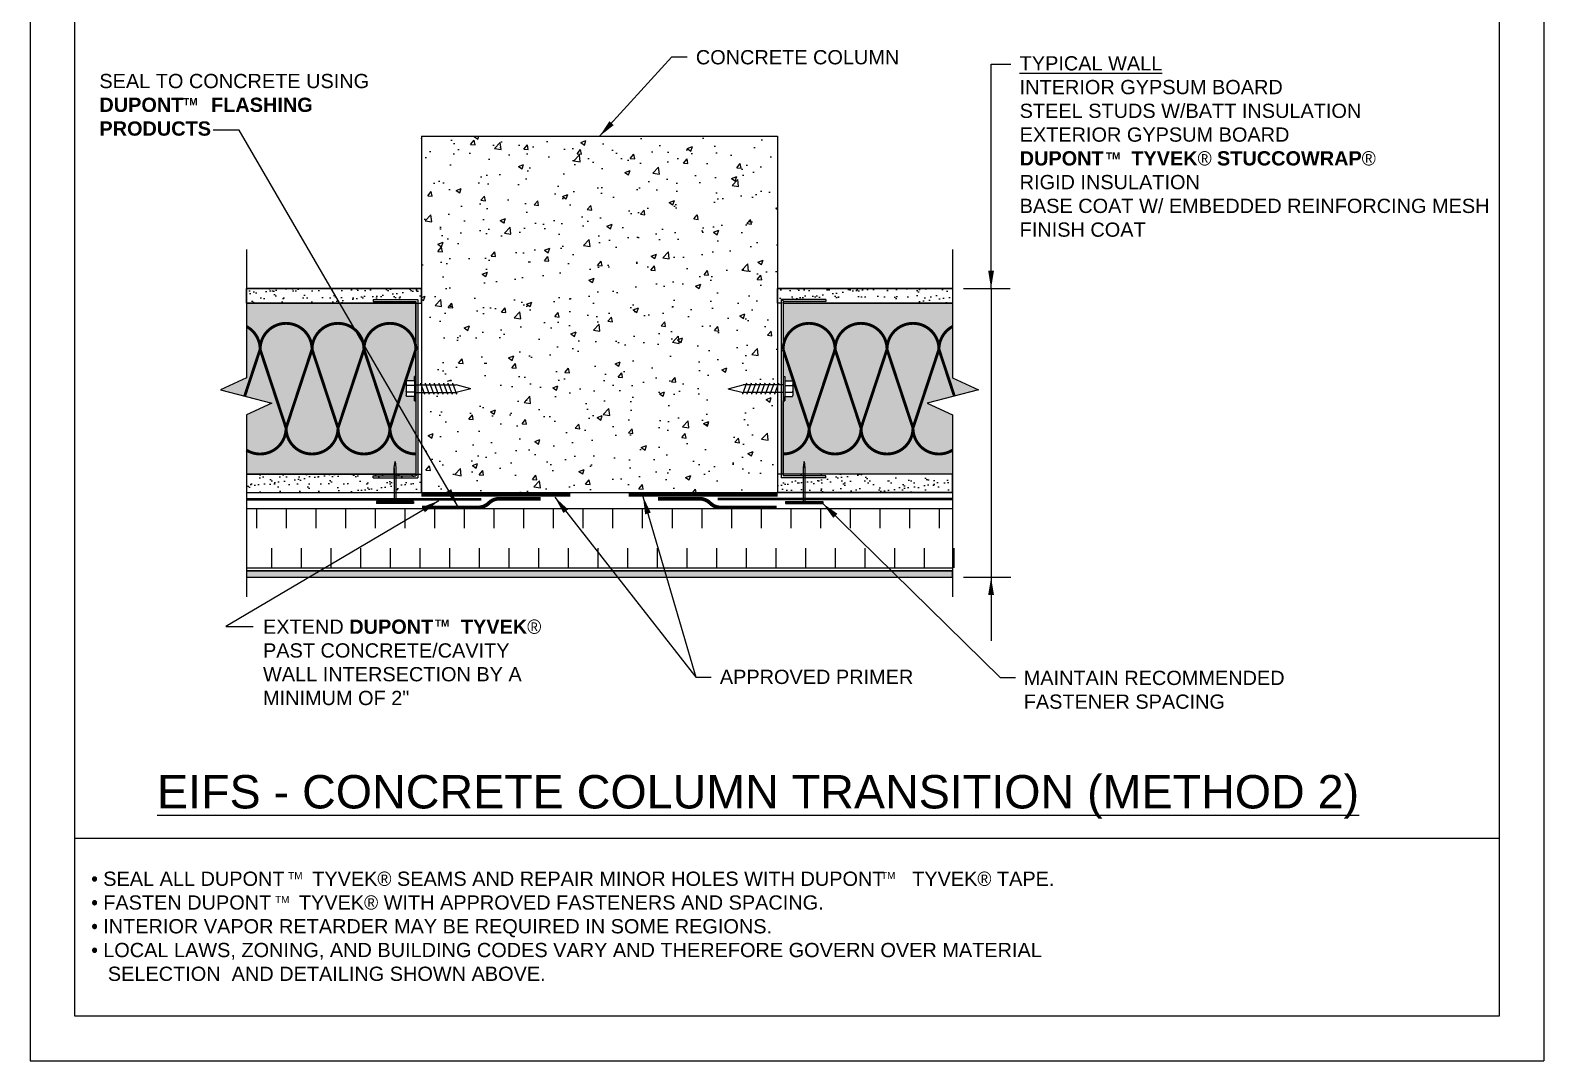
# Model space of a CAD drawing. Extents: x -77 to 51, y 0 to 66.
# Drawn here: x 0 to 51, y -0.2 to 34.5 of the extents above; entities that cross this region are included whole.
import ezdxf

# ---------------------------------------------------------------- set-up
doc = ezdxf.new("R2010")
doc.units = 0
doc.header["$LTSCALE"] = 1.5
doc.header["$MEASUREMENT"] = 0
doc.linetypes.add('CENTER', pattern=[2, 1.25, -0.25, 0.25, -0.25])
doc.linetypes.add('DASHED', pattern=[0.75, 0.5, -0.25])
doc.layers.get('DEFPOINTS').update_dxf_attribs({"linetype": 'CONTINUOUS'})
for name, color, linetype in [('CLADDING', 252, 'CONTINUOUS'), ('DUPONT_FLASHING', 253, 'CENTER'), ('INSULATION', 40, 'CONTINUOUS'), ('PRIMER', 72, 'CONTINUOUS'), ('RIGID_INSULATION', 191, 'CONTINUOUS'), ('STRUCTURE', 252, 'CONTINUOUS'), ('STRUCTURE_SHADING', 254, 'CONTINUOUS'), ('TEXT', 7, 'CONTINUOUS'), ('TYVEK', 160, 'DASHED'), ('VAPOURBARRIER', 114, 'CENTER'), ('W', 7, 'CONTINUOUS')]:
    doc.layers.add(name, color=color, linetype=linetype)
doc.styles.add('DETAILS', font='sanss___.ttf', dxfattribs={"height": 1})
doc.dimstyles.new('TYVEKDETAILS', dxfattribs={"dimscale": 6, "dimtxt": 1.5, "dimasz": 0.1, "dimexe": 0.75, "dimexo": 0.75, "dimgap": 0.75, "dimtad": 0, "dimtih": 1, "dimtoh": 1, "dimdec": 4, "dimzin": 0, "dimtxsty": 'DETAILS', "dimcen": 0.0625, "dimazin": 3, "dimtfac": 1, "dimtdec": 4, "dimtofl": 0, "dimtmove": 0, "dimatfit": 3, "dimtolj": 1, "dimtzin": 0})
pattern_1 = [(37.5, (47.06708, 12.13417), (-0.0157483, 0.481706), [0, -0.38, 0, -0.425, 0, -0.40625]), (7.5, (47.0671, 12.1342), (0.442444, 0.705537), [0, -0.205, 0, -0.3425, 0, -0.13125]), (327.5, (46.75958, 12.13417), (0.7785355, 0.0014148), [0, -0.125, 0, -0.45, 0, -0.5875]), (317.5, (46.7596, 12.1342), (0.751532, 0.219419), [0, -0.0625, 0, -0.295, 0, -0.3375])]

# ---------------------------------------------------------------- blocks, each defined once
blk = doc.blocks.new('A$C717F1283')
at = {"layer": 'STRUCTURE'}
for p, q in [((1.343, 1.25), (1.343, 0)), ((1.343, 1.25), (1.406, 1.25)), ((1.375, 1.25), (1.375, 0)), ((1.406, 1.25), (1.406, 0)), ((0, 0.63), (0.208, 0.662)), ((0.208, 0.599), (0, 0.63)), ((0.208, 0.662), (1.343, 0.662)), ((0.208, 0.599), (1.343, 0.599)), ((1.343, 0), (1.406, 0))]:
    blk.add_line(p, q, dxfattribs=at)

msp = doc.modelspace()

# ---------------------------------------------------------------- hatches: boundary and pattern name
at = {"layer": 'CLADDING', "linetype": 'CONTINUOUS'}
h = msp.add_hatch(dxfattribs=at)
h.set_pattern_fill('AR-SAND', color=256, scale=0.25, style=0)
h.set_pattern_definition(pattern_1)
edge = h.paths.add_edge_path()
edge.add_line((7.285, 25.854), (13.183, 25.854))
edge.add_line((13.183, 25.854), (13.183, 25.354))
edge.add_line((12.995, 25.354), (7.285, 25.354))
edge.add_line((7.285, 25.354), (7.285, 25.854))
h = msp.add_hatch(dxfattribs=at)
h.set_pattern_fill('AR-SAND', color=256, scale=0.25, style=0)
h.set_pattern_definition(pattern_1)
edge = h.paths.add_edge_path()
edge.add_line((25.183, 25.854), (31.08, 25.854))
edge.add_line((31.08, 25.854), (31.08, 25.354))
edge.add_line((31.08, 25.354), (25.37, 25.354))
edge.add_line((25.183, 25.354), (25.183, 25.854))
h = msp.add_hatch(dxfattribs=at)
h.set_pattern_fill('AR-SAND', color=256, scale=0.25, style=0)
h.set_pattern_definition(pattern_1)
h.paths.add_polyline_path([(7.285, 19.604), (7.285, 18.979), (13.183, 18.979), (13.183, 19.604)])
h = msp.add_hatch(dxfattribs=at)
h.set_pattern_fill('AR-SAND', color=256, scale=0.25, style=0)
h.set_pattern_definition([(37.5, (108.73805, 9.50013), (-0.0157483, 0.481706), [0, -0.38, 0, -0.425, 0, -0.40625]), (7.5, (108.73805, 9.5001), (0.442444, 0.7055365), [0, -0.205, 0, -0.3425, 0, -0.13125]), (327.5, (108.43055, 9.50013), (0.7785355, 0.0014148), [0, -0.125, 0, -0.45, 0, -0.5875]), (317.5, (108.43055, 9.5001), (0.7515317, 0.219419), [0, -0.0625, 0, -0.295, 0, -0.3375])])
h.paths.add_polyline_path([(31.08, 18.979), (31.08, 19.604), (25.37, 19.604), (25.37, 19.541), (26.808, 19.541), (26.808, 19.479), (25.308, 19.479), (25.308, 19.604), (25.183, 19.604), (25.183, 18.979)])
at = {"layer": 'CLADDING'}
h = msp.add_hatch(dxfattribs=at)
h.set_pattern_fill('DOTS', color=256, scale=2, angle=-90, style=0)
h.set_pattern_definition([(270, (47.06708, 12.13417), (0.125, -0.0625), [0, -0.125])])
h.paths.add_polyline_path([(31.08, 16.347), (7.285, 16.347), (7.285, 16.126), (31.08, 16.126)])
at = {"layer": 'STRUCTURE', "linetype": 'CONTINUOUS'}
h = msp.add_hatch(dxfattribs=at)
h.set_pattern_fill('AR-CONC', color=256, scale=0.25, style=0)
h.set_pattern_definition([(50, (46.6494, 11.2668), (1.79315, -0.15688), [0.1875, -2.0625]), (355, (46.6494, 11.2668), (-0.34688, 1.88048), [0.15, -1.65]), (100.4514, (46.7989, 11.2538), (1.44627, 1.7236), [0.15935, -1.752855]), (46.184, (46.6494, 11.7668), (2.6681, -0.4138), [0.28125, -3.09375]), (96.6356, (46.8718, 11.7324), (2.33666, 2.4353), [0.23903, -2.62928]), (351.184, (46.6494, 11.7668), (2.33665, 2.4353), [0.225, -2.475]), (21, (46.8994, 11.6418), (1.49227, -1.00655), [0.1875, -2.0625]), (326, (46.8994, 11.6418), (0.60829, 1.812875), [0.15, -1.65]), (71.4514, (47.0238, 11.558), (2.10056, 0.80633), [0.15935, -1.752855]), (37.5, (46.6494, 11.26685), (0.0304, 0.832235), [0, -1.63, 0, -1.675, 0, -1.65625]), (7.5, (46.6494, 11.26685), (0.657674, 0.98603), [0, -0.955, 0, -1.5925, 0, -0.63125]), (327.5, (46.0919, 11.26685), (1.334556, -0.056387), [0, -0.625, 0, -1.95, 0, -2.5875]), (317.5, (45.8419, 11.2668), (1.457965, 0.250262), [0, -0.8125, 0, -1.295, 0, -1.8375])])
h.paths.add_polyline_path([(25.183, 30.979), (13.183, 30.979), (13.183, 22.729), (15.663, 22.729), (15.663, 22.229), (13.183, 22.229), (13.183, 18.979), (25.183, 18.979), (25.183, 22.229), (22.702, 22.229), (22.702, 22.729), (25.183, 22.729)])
at = {"layer": 'STRUCTURE_SHADING', "linetype": 'CONTINUOUS'}
h = msp.add_hatch(color=256, dxfattribs=at)
edge = h.paths.add_edge_path()
edge.add_line((12.995, 25.354), (7.285, 25.354))
edge.add_line((7.285, 25.354), (7.285, 22.839))
edge.add_line((7.285, 22.839), (6.411, 22.436))
edge.add_line((6.411, 22.436), (8.142, 21.992))
edge.add_line((8.142, 21.992), (7.285, 21.597))
edge.add_line((7.285, 21.597), (7.285, 19.604))
edge.add_line((7.285, 19.604), (12.261, 19.604))
edge.add_line((12.261, 19.604), (12.261, 19.813))
edge.add_line((12.261, 19.813), (12.292, 20.021))
edge.add_line((12.292, 20.021), (12.323, 19.813))
edge.add_line((12.323, 19.813), (12.323, 19.604))
edge.add_line((12.323, 19.604), (12.995, 19.604))
edge.add_line((12.995, 19.604), (12.995, 22.066))
edge.add_line((12.995, 22.066), (12.943, 22.066))
edge.add_line((12.943, 22.066), (12.943, 22.216))
edge.add_line((12.943, 22.216), (12.696, 22.216))
edge.add_arc((12.696, 22.246), 0.03, 180, 270, ccw=False)
edge.add_line((12.666, 22.246), (12.666, 22.711))
edge.add_arc((12.696, 22.711), 0.03, 90, 180, ccw=False)
edge.add_line((12.696, 22.741), (12.943, 22.741))
edge.add_line((12.943, 22.741), (12.943, 22.891))
edge.add_line((12.943, 22.891), (12.995, 22.891))
edge.add_line((12.995, 22.891), (12.995, 25.354))
h = msp.add_hatch(color=256, dxfattribs=at)
edge = h.paths.add_edge_path()
edge.add_line((25.37, 25.354), (31.08, 25.354))
edge.add_line((31.08, 25.354), (31.08, 22.839))
edge.add_line((31.08, 22.839), (31.954, 22.436))
edge.add_line((31.954, 22.436), (30.223, 21.992))
edge.add_line((30.223, 21.992), (31.08, 21.597))
edge.add_line((31.08, 21.597), (31.08, 19.604))
edge.add_line((31.08, 19.604), (26.104, 19.604))
edge.add_line((26.104, 19.604), (26.104, 19.813))
edge.add_line((26.104, 19.813), (26.073, 20.021))
edge.add_line((26.073, 20.021), (26.042, 19.813))
edge.add_line((26.042, 19.813), (26.042, 19.604))
edge.add_line((26.042, 19.604), (25.37, 19.604))
edge.add_line((25.37, 19.604), (25.37, 22.066))
edge.add_line((25.37, 22.066), (25.422, 22.066))
edge.add_line((25.422, 22.066), (25.422, 22.216))
edge.add_line((25.422, 22.216), (25.669, 22.216))
edge.add_arc((25.669, 22.246), 0.03, 270, 360)
edge.add_line((25.699, 22.246), (25.699, 22.711))
edge.add_arc((25.669, 22.711), 0.03, 360, 450)
edge.add_line((25.669, 22.741), (25.422, 22.741))
edge.add_line((25.422, 22.741), (25.422, 22.891))
edge.add_line((25.422, 22.891), (25.37, 22.891))
edge.add_line((25.37, 22.891), (25.37, 25.354))

# ---------------------------------------------------------------- linework, layer by layer
at = {"layer": 'CLADDING'}
for p, q in [((7.285, 16.347), (31.08, 16.347)), ((7.285, 16.126), (31.08, 16.126))]:
    msp.add_line(p, q, dxfattribs=at)
at = {"layer": 'DEFPOINTS'}
for p, q in [((0, 65.845), (0, -0.155)), ((51, 65.845), (51, -0.155)), ((0, -0.155), (51, -0.155))]:
    msp.add_line(p, q, dxfattribs=at)
at = {"layer": 'DUPONT_FLASHING'}
for points in [[(17.203, 18.772, 0.125, 0.125, 0), (15.804, 18.772, 0.125, 0.125, 0.198912), (15.45, 18.625, 0.125, 0.125, -0.198912), (15.097, 18.479, 0.125, 0.125, 0), (13.203, 18.479, 0, 0, 0)], [(21.156, 18.772, 0.125, 0.125, 0), (22.555, 18.772, 0.125, 0.125, -0.198912), (22.909, 18.625, 0.125, 0.125, 0.198912), (23.262, 18.479, 0.125, 0.125, 0), (25.156, 18.479, 0, 0, 0)]]:
    msp.add_lwpolyline(points, format="xyseb", dxfattribs=at)
at = {"layer": 'INSULATION', "const_width": 0.0975}
for points in [[(7.745, 23.804, 0.275833), (7.285, 24.574, 0.275833)], [(9.495, 23.804, 1), (7.745, 23.804), (8.62, 21.154)], [(11.245, 23.804, 1), (9.495, 23.804), (10.37, 21.154)], [(12.995, 23.804, 1), (11.245, 23.804), (12.12, 21.154)], [(25.37, 23.804, -1), (27.12, 23.804), (26.245, 21.154)], [(27.12, 23.804, -1), (28.87, 23.804), (27.995, 21.154)], [(28.87, 23.804, -1), (30.62, 23.804), (29.745, 21.154)], [(30.62, 23.804, -0.275833), (31.08, 24.574, -0.275833)], [(9.495, 23.804), (8.62, 21.154, 1), (10.37, 21.154)], [(11.245, 23.804), (10.37, 21.154, 1), (12.12, 21.154)], [(12.995, 23.804), (12.12, 21.154, 0.414214), (12.995, 20.279)], [(25.37, 23.804), (26.245, 21.154, -0.414214), (25.37, 20.279)], [(27.12, 23.804), (27.995, 21.154, -1), (26.245, 21.154)], [(28.87, 23.804), (29.745, 21.154, -1), (27.995, 21.154)], [(7.285, 20.409, 0.587351), (8.62, 21.154)], [(31.08, 20.409, -0.587351), (29.745, 21.154)]]:
    msp.add_lwpolyline(points, format="xyb", dxfattribs=at)
for points in [[(7.745, 23.804), (7.225, 22.228)], [(30.62, 23.804), (31.14, 22.228)]]:
    msp.add_lwpolyline(points, dxfattribs=at)
at = {"layer": 'PRIMER', "linetype": 'CONTINUOUS', "const_width": 0.125}
for points in [[(13.183, 18.901), (18.203, 18.901)], [(20.163, 18.901), (25.183, 18.901)]]:
    msp.add_lwpolyline(points, dxfattribs=at)
at = {"layer": 'RIGID_INSULATION', "linetype": 'CONTINUOUS'}
for p, q in [((7.285, 18.446), (31.08, 18.446)), ((7.625, 18.446), (7.625, 17.779)), ((8.625, 18.446), (8.625, 17.779)), ((9.625, 18.446), (9.625, 17.779)), ((10.625, 18.446), (10.625, 17.779)), ((10.625, 18.446), (10.625, 17.779)), ((11.625, 18.446), (11.625, 17.779)), ((12.625, 18.446), (12.625, 17.779)), ((13.625, 18.446), (13.625, 17.779)), ((14.625, 18.446), (14.625, 17.779)), ((15.625, 18.446), (15.625, 17.779)), ((16.625, 18.446), (16.625, 17.779)), ((16.625, 18.446), (16.625, 17.779)), ((17.625, 18.446), (17.625, 17.779)), ((18.625, 18.446), (18.625, 17.779)), ((19.625, 18.446), (19.625, 17.779)), ((20.625, 18.446), (20.625, 17.779)), ((21.625, 18.446), (21.625, 17.779)), ((22.625, 18.446), (22.625, 17.779)), ((22.625, 18.446), (22.625, 17.779)), ((23.625, 18.446), (23.625, 17.779)), ((24.625, 18.446), (24.625, 17.779)), ((25.625, 18.446), (25.625, 17.779)), ((26.625, 18.446), (26.625, 17.779)), ((27.625, 18.446), (27.625, 17.779)), ((28.625, 18.446), (28.625, 17.779)), ((28.625, 18.446), (28.625, 17.779)), ((29.625, 18.446), (29.625, 17.779)), ((30.625, 18.446), (30.625, 17.779)), ((8.125, 17.112), (8.125, 16.446)), ((9.125, 17.112), (9.125, 16.446)), ((10.125, 17.112), (10.125, 16.446)), ((11.125, 17.112), (11.125, 16.446)), ((11.125, 17.112), (11.125, 16.446)), ((12.125, 17.112), (12.125, 16.446)), ((13.125, 17.112), (13.125, 16.446)), ((14.125, 17.112), (14.125, 16.446)), ((15.125, 17.112), (15.125, 16.446)), ((16.125, 17.112), (16.125, 16.446)), ((17.125, 17.112), (17.125, 16.446)), ((17.125, 17.112), (17.125, 16.446)), ((18.125, 17.112), (18.125, 16.446)), ((19.125, 17.112), (19.125, 16.446)), ((20.125, 17.112), (20.125, 16.446)), ((21.125, 17.112), (21.125, 16.446)), ((22.125, 17.112), (22.125, 16.446)), ((23.125, 17.112), (23.125, 16.446)), ((23.125, 17.112), (23.125, 16.446)), ((24.125, 17.112), (24.125, 16.446)), ((25.125, 17.112), (25.125, 16.446)), ((26.125, 17.112), (26.125, 16.446)), ((27.125, 17.112), (27.125, 16.446)), ((28.125, 17.112), (28.125, 16.446)), ((29.125, 17.112), (29.125, 16.446)), ((29.125, 17.112), (29.125, 16.446)), ((30.125, 17.112), (30.125, 16.446)), ((31.125, 17.112), (31.125, 16.446)), ((7.285, 16.446), (31.08, 16.446))]:
    msp.add_line(p, q, dxfattribs=at)
at = {"layer": 'STRUCTURE'}
for p, q in [((13.183, 30.979), (13.183, 18.979)), ((25.183, 30.979), (25.183, 18.979)), ((7.285, 27.17), (7.285, 22.839)), ((31.08, 27.17), (31.08, 22.839)), ((7.285, 25.854), (13.183, 25.854)), ((13.183, 25.854), (7.285, 25.854)), ((7.285, 25.854), (13.183, 25.854)), ((7.285, 25.354), (7.285, 25.854)), ((13.183, 25.354), (13.183, 25.854)), ((13.183, 25.854), (13.183, 25.354)), ((31.08, 25.854), (25.183, 25.854)), ((25.183, 25.854), (31.08, 25.854)), ((25.183, 25.354), (25.183, 25.854)), ((31.08, 25.854), (31.08, 25.354)), ((7.285, 25.354), (13.183, 25.354)), ((12.995, 25.354), (7.285, 25.354)), ((12.995, 25.354), (7.285, 25.354)), ((7.285, 25.354), (7.285, 22.839)), ((11.558, 25.479), (13.058, 25.479)), ((11.558, 25.479), (11.558, 25.416)), ((11.558, 25.416), (12.995, 25.416)), ((12.995, 25.416), (12.995, 19.541)), ((12.995, 22.891), (12.995, 25.354)), ((13.058, 25.479), (13.058, 19.479)), ((13.183, 25.354), (13.183, 19.604)), ((25.183, 25.354), (25.183, 19.604)), ((25.308, 25.479), (25.308, 19.479)), ((26.808, 25.479), (25.308, 25.479)), ((25.37, 25.416), (25.37, 19.541)), ((26.808, 25.416), (25.37, 25.416)), ((25.37, 25.354), (25.37, 22.891)), ((31.08, 25.354), (25.37, 25.354)), ((26.808, 25.479), (26.808, 25.416)), ((31.08, 25.354), (31.08, 22.839)), ((7.285, 22.839), (6.411, 22.436)), ((12.943, 22.741), (12.943, 22.891)), ((12.943, 22.891), (12.995, 22.891)), ((12.995, 22.61), (14.347, 22.61)), ((14.842, 22.479), (14.347, 22.61)), ((14.842, 22.479), (14.347, 22.347)), ((23.523, 22.479), (24.018, 22.61)), ((23.523, 22.479), (24.018, 22.347)), ((25.37, 22.61), (24.018, 22.61)), ((25.422, 22.891), (25.422, 22.741)), ((25.422, 22.741), (25.669, 22.741)), ((31.08, 22.839), (31.954, 22.436)), ((6.411, 22.436), (8.142, 21.992)), ((8.142, 21.992), (7.285, 21.597)), ((12.943, 22.066), (12.943, 22.216)), ((12.995, 22.066), (12.943, 22.066)), ((12.995, 22.347), (14.347, 22.347)), ((12.995, 22.066), (12.995, 19.604)), ((25.37, 22.347), (24.018, 22.347)), ((25.37, 19.604), (25.37, 22.066)), ((25.37, 22.066), (25.422, 22.066)), ((25.422, 22.066), (25.422, 22.216)), ((25.422, 22.216), (25.669, 22.216)), ((31.954, 22.436), (30.223, 21.992)), ((30.223, 21.992), (31.08, 21.597)), ((7.285, 21.597), (7.285, 19.604)), ((31.08, 21.597), (31.08, 19.604)), ((12.261, 19.813), (12.292, 20.021)), ((12.292, 20.021), (12.323, 19.813)), ((26.057, 19.917), (26.042, 19.813)), ((26.073, 20.021), (26.057, 19.917)), ((26.073, 20.021), (26.104, 19.813)), ((12.995, 19.604), (7.285, 19.604)), ((7.285, 19.604), (7.285, 18.979)), ((12.261, 19.604), (7.285, 19.604)), ((11.558, 19.541), (12.995, 19.541)), ((11.558, 19.479), (11.558, 19.541)), ((11.558, 19.479), (13.058, 19.479)), ((12.261, 19.604), (12.261, 19.813)), ((12.323, 19.813), (12.323, 19.604)), ((12.995, 19.604), (12.323, 19.604)), ((13.183, 18.979), (13.183, 19.604)), ((25.183, 19.604), (25.183, 18.979)), ((26.808, 19.479), (25.308, 19.479)), ((26.042, 19.604), (25.37, 19.604)), ((26.808, 19.541), (25.37, 19.541)), ((26.042, 19.813), (26.042, 19.604)), ((26.104, 19.813), (26.104, 19.604)), ((31.08, 19.604), (26.104, 19.604)), ((26.808, 19.479), (26.808, 19.541)), ((31.08, 18.979), (31.08, 19.604)), ((7.285, 18.979), (13.183, 18.979)), ((7.285, 18.979), (13.183, 18.979)), ((7.285, 18.892), (7.285, 15.473)), ((31.08, 18.979), (25.183, 18.979)), ((25.183, 18.979), (31.08, 18.979)), ((31.08, 18.892), (31.08, 15.473)), ((7.285, 16.347), (7.285, 16.126)), ((31.08, 16.347), (7.285, 16.347)), ((31.08, 16.126), (31.08, 16.347)), ((7.285, 16.126), (31.08, 16.126))]:
    msp.add_line(p, q, dxfattribs=at)
at = {"layer": 'STRUCTURE', "linetype": 'CONTINUOUS'}
for p, q in [((13.183, 30.979), (25.183, 30.979)), ((13.058, 25.354), (13.183, 25.354)), ((25.308, 25.354), (25.183, 25.354)), ((13.148, 22.666), (13.287, 22.291)), ((13.148, 22.666), (13.148, 22.61)), ((13.302, 22.666), (13.441, 22.291)), ((13.302, 22.666), (13.302, 22.61)), ((13.457, 22.666), (13.596, 22.291)), ((13.457, 22.666), (13.457, 22.61)), ((13.611, 22.666), (13.75, 22.291)), ((13.611, 22.666), (13.611, 22.61)), ((13.766, 22.666), (13.905, 22.291)), ((13.766, 22.666), (13.766, 22.61)), ((13.92, 22.666), (14.059, 22.291)), ((13.92, 22.666), (13.92, 22.61)), ((14.075, 22.666), (14.214, 22.291)), ((14.075, 22.666), (14.075, 22.61)), ((14.229, 22.666), (14.368, 22.291)), ((14.229, 22.666), (14.229, 22.61)), ((24.136, 22.666), (23.997, 22.291)), ((24.136, 22.666), (23.997, 22.291)), ((24.136, 22.666), (24.136, 22.61)), ((24.136, 22.666), (24.136, 22.61)), ((24.29, 22.666), (24.151, 22.291)), ((24.29, 22.666), (24.29, 22.61)), ((24.445, 22.666), (24.306, 22.291)), ((24.445, 22.666), (24.445, 22.61)), ((24.599, 22.666), (24.46, 22.291)), ((24.599, 22.666), (24.599, 22.61)), ((24.754, 22.666), (24.615, 22.291)), ((24.754, 22.666), (24.754, 22.61)), ((24.908, 22.666), (24.769, 22.291)), ((24.908, 22.666), (24.908, 22.61)), ((25.063, 22.666), (24.924, 22.291)), ((25.063, 22.666), (25.063, 22.61)), ((25.217, 22.666), (25.078, 22.291)), ((25.217, 22.666), (25.217, 22.61)), ((13.287, 22.347), (13.287, 22.291)), ((13.441, 22.347), (13.441, 22.291)), ((13.596, 22.347), (13.596, 22.291)), ((13.75, 22.347), (13.75, 22.291)), ((13.905, 22.347), (13.905, 22.291)), ((14.059, 22.347), (14.059, 22.291)), ((14.214, 22.347), (14.214, 22.291)), ((14.368, 22.347), (14.368, 22.291)), ((23.997, 22.347), (23.997, 22.291)), ((23.997, 22.347), (23.997, 22.291)), ((24.151, 22.347), (24.151, 22.291)), ((24.306, 22.347), (24.306, 22.291)), ((24.46, 22.347), (24.46, 22.291)), ((24.615, 22.347), (24.615, 22.291)), ((24.769, 22.347), (24.769, 22.291)), ((24.924, 22.347), (24.924, 22.291)), ((25.078, 22.347), (25.078, 22.291)), ((13.183, 18.979), (25.183, 18.979))]:
    msp.add_line(p, q, dxfattribs=at)
at = {"layer": 'STRUCTURE'}
for points in [[(12.995, 25.354), (7.285, 25.354)], [(25.37, 25.354), (31.08, 25.354)], [(12.995, 22.891), (12.943, 22.891), (12.943, 22.066), (12.995, 22.066)], [(25.37, 22.891), (25.422, 22.891), (25.422, 22.066), (25.37, 22.066)], [(7.285, 21.597), (7.285, 18.892)], [(31.08, 21.597), (31.08, 18.892)], [(7.285, 19.604), (13.183, 19.604)], [(31.08, 19.604), (25.183, 19.604)]]:
    msp.add_lwpolyline(points, dxfattribs=at)
for points in [[(12.943, 22.741), (12.696, 22.741, 0.414214), (12.666, 22.711), (12.666, 22.246)], [(12.666, 22.621, 0.414214), (12.696, 22.591)], [(12.943, 22.591), (12.696, 22.591, 0.414214), (12.666, 22.561)], [(25.422, 22.741), (25.669, 22.741, -0.414214), (25.699, 22.711), (25.699, 22.246)], [(25.422, 22.591), (25.669, 22.591, -0.414214), (25.699, 22.561)], [(25.699, 22.621, -0.414214), (25.669, 22.591)], [(12.943, 22.366), (12.696, 22.366, -0.414214), (12.666, 22.396)], [(12.943, 22.216), (12.696, 22.216, -0.414214), (12.666, 22.246)], [(25.422, 22.366), (25.669, 22.366, 0.414214), (25.699, 22.396)], [(25.422, 22.216), (25.669, 22.216, 0.414214), (25.699, 22.246)]]:
    msp.add_lwpolyline(points, format="xyb", dxfattribs=at)
for centre, start, end in [((12.696, 22.336), 90, 180), ((25.669, 22.336), 0, 90)]:
    msp.add_arc(centre, 0.03, start, end, dxfattribs=at)
at = {"layer": 'TEXT'}
for p, q in [((31.452, 25.854), (33.021, 25.854)), ((32.377, 25.854), (32.377, 13.982)), ((31.452, 16.126), (33.041, 16.126))]:
    msp.add_line(p, q, dxfattribs=at)
at = {"layer": 'TYVEK', "color": 23, "const_width": 0.09}
for points in [[(15.203, 18.753), (7.285, 18.753)], [(31.08, 18.763), (23.163, 18.763)]]:
    msp.add_lwpolyline(points, dxfattribs=at)
at = {"layer": 'VAPOURBARRIER', "linetype": 'CONTINUOUS'}
for p, q in [((25.37, 25.354), (31.08, 25.354)), ((25.37, 22.891), (25.422, 22.891)), ((31.08, 21.597), (31.08, 19.517)), ((26.089, 19.917), (26.073, 20.021)), ((26.042, 19.604), (25.37, 19.604)), ((31.08, 19.604), (26.104, 19.604))]:
    msp.add_line(p, q, dxfattribs=at)
at = {"layer": 'W', "color": 7}
msp.add_line((1.5, 7.345), (49.5, 7.345), dxfattribs=at)
msp.add_line((1.5, 7.345), (49.5, 7.345), dxfattribs=at)
at = {"layer": 'W'}
msp.add_lwpolyline([(1.5, 64.345), (49.5, 64.345), (49.5, 1.345), (1.5, 1.345)], close=True, dxfattribs=at)

# ---------------------------------------------------------------- block references
at = {"layer": 'STRUCTURE_SHADING', "linetype": 'CONTINUOUS', "rotation": 270}
msp.add_blockref('A$C717F1283', (11.662, 20.021), dxfattribs=at)
at = {"layer": 'STRUCTURE_SHADING', "linetype": 'CONTINUOUS', "xscale": -1, "rotation": 90}
msp.add_blockref('A$C717F1283', (26.703, 20.021), dxfattribs=at)

# ---------------------------------------------------------------- texts
at = {"layer": 'TEXT', "style": 'DETAILS'}
for s, insert, char_height, width, attachment_point in [('CONCRETE COLUMN', (22.429, 33.882), 0.48, 10.15656, 1), ('{\\fArial|b0|i0|c0|p34;\\LTYPICAL WALL\\P}INTERIOR GYPSUM BOARD\\PSTEEL STUDS W/BATT INSULATION\\PEXTERIOR GYPSUM BOARD\\P{\\fSansSerif|b1|i0|c2|p2;DUPONT     TYVEK\\fSymbol|b0|i0|c2|p18;â \\fSansSerif|b1|i0|c2|p2;STUCCOWRAP\\fSymbol|b0|i0|c2|p18;â}\\PRIGID INSULATION\\PBASE COAT W/ EMBEDDED REINFORCING MESH FINISH COAT', (33.34, 33.677), 0.48, 17.52022, 1), ('SEAL TO CONCRETE USING {\\fSansSerif|b1|i0|c2|p2;DUPONT     FLASHING PRODUCTS}', (2.329, 33.08), 0.48, 10.15656, 1), ('EXTEND {\\fArial|b1|i0|c0|p34;DUPONT     TYVEK\\fSymbol|b0|i0|c2|p18;â \\fSansSerif|b1|i0|c2|p2; }PAST CONCRETE/CAVITY WALL INTERSECTION BY A MINIMUM OF 2"', (7.843, 14.703), 0.48, 10.15656, 1), ('APPROVED PRIMER', (23.237, 13.013), 0.48, 10.15656, 1), ('MAINTAIN RECOMMENDED FASTENER SPACING', (33.477, 12.979), 0.48, 10.15656, 1), ('{\\LEIFS - CONCRETE COLUMN TRANSITION (METHOD 2)}', (24.525, 9.466), 1.125, 44.28741, 2), ('{\\fSymbol|b0|i0|c2|p18;· }SEAL ALL DUPONT     TYVEK{\\fSymbol|b0|i0|c2|p18;â} SEAMS AND REPAIR MINOR HOLES WITH DUPONT     TYVEK{\\fSymbol|b0|i0|c2|p18;â} TAPE.\\P{\\fSymbol|b0|i0|c2|p18;· }FASTEN DUPONT     TYVEK{\\fSymbol|b0|i0|c2|p18;â} WITH APPROVED FASTENERS AND SPACING.\\P{\\fSymbol|b0|i0|c2|p18;· }INTERIOR VAPOR RETARDER MAY BE REQUIRED IN SOME REGIONS.\\P{\\fSymbol|b0|i0|c2|p18;· }LOCAL LAWS, ZONING, AND BUILDING CODES VARY AND THEREFORE GOVERN OVER MATERIAL\\P   SELECTION  AND DETAILING SHOWN ABOVE.', (2.055, 6.214), 0.48, 35.67362, 1), ('TM', (8.69, 6.197), 0.24, 16.62, 1), ('TM', (28.669, 6.206), 0.24, 16.62, 1), ('TM', (8.248, 5.394), 0.24, 16.62, 1)]:
    msp.add_mtext(s, dxfattribs=dict(at, insert=insert, char_height=char_height, width=width, attachment_point=attachment_point))
at = {"layer": 'TEXT', "char_height": 0.24, "attachment_point": 4, "style": 'DETAILS'}
for insert in [(5.153, 32.145), (36.251, 30.318), (13.635, 14.582)]:
    msp.add_mtext('{\\fSansSerif|b1|i0|c2|p2;TM}', dxfattribs=dict(at, insert=insert))

# ---------------------------------------------------------------- leaders
at = {"layer": 'TEXT'}
for points, override in [([(19.183, 30.979), (21.623, 33.653), (22.14, 33.653)], {"dimfxl": 3}), ([(14.4, 18.53), (7.039, 31.189), (6.168, 31.189)], {"dimfxl": 3}), ([(13.764, 18.706), (6.587, 14.474), (7.508, 14.474)], {"dimfxl": 3}), ([(17.675, 18.824), (22.43, 12.762)], {"dimfxl": 3}), ([(20.645, 18.852), (22.43, 12.762), (22.948, 12.762)], {"dimfxl": 3}), ([(26.703, 18.615), (32.682, 12.75), (33.199, 12.75)], {"dimfxl": 3}), ([(32.377, 16.126), (32.377, 14.359)], {"dimgap": 0.75, "dimtad": 0, "dimfxl": 3})]:
    msp.add_leader(points, dimstyle='TYVEKDETAILS', override=override, dxfattribs=at)
at = {"layer": 'TEXT', "linetype": 'CONTINUOUS'}
msp.add_leader([(32.377, 25.854), (32.377, 33.405), (33.048, 33.405)], dimstyle='TYVEKDETAILS', override={"dimgap": 0.75, "dimtad": 0}, dxfattribs=at)

doc.saveas('drawing.dxf')
